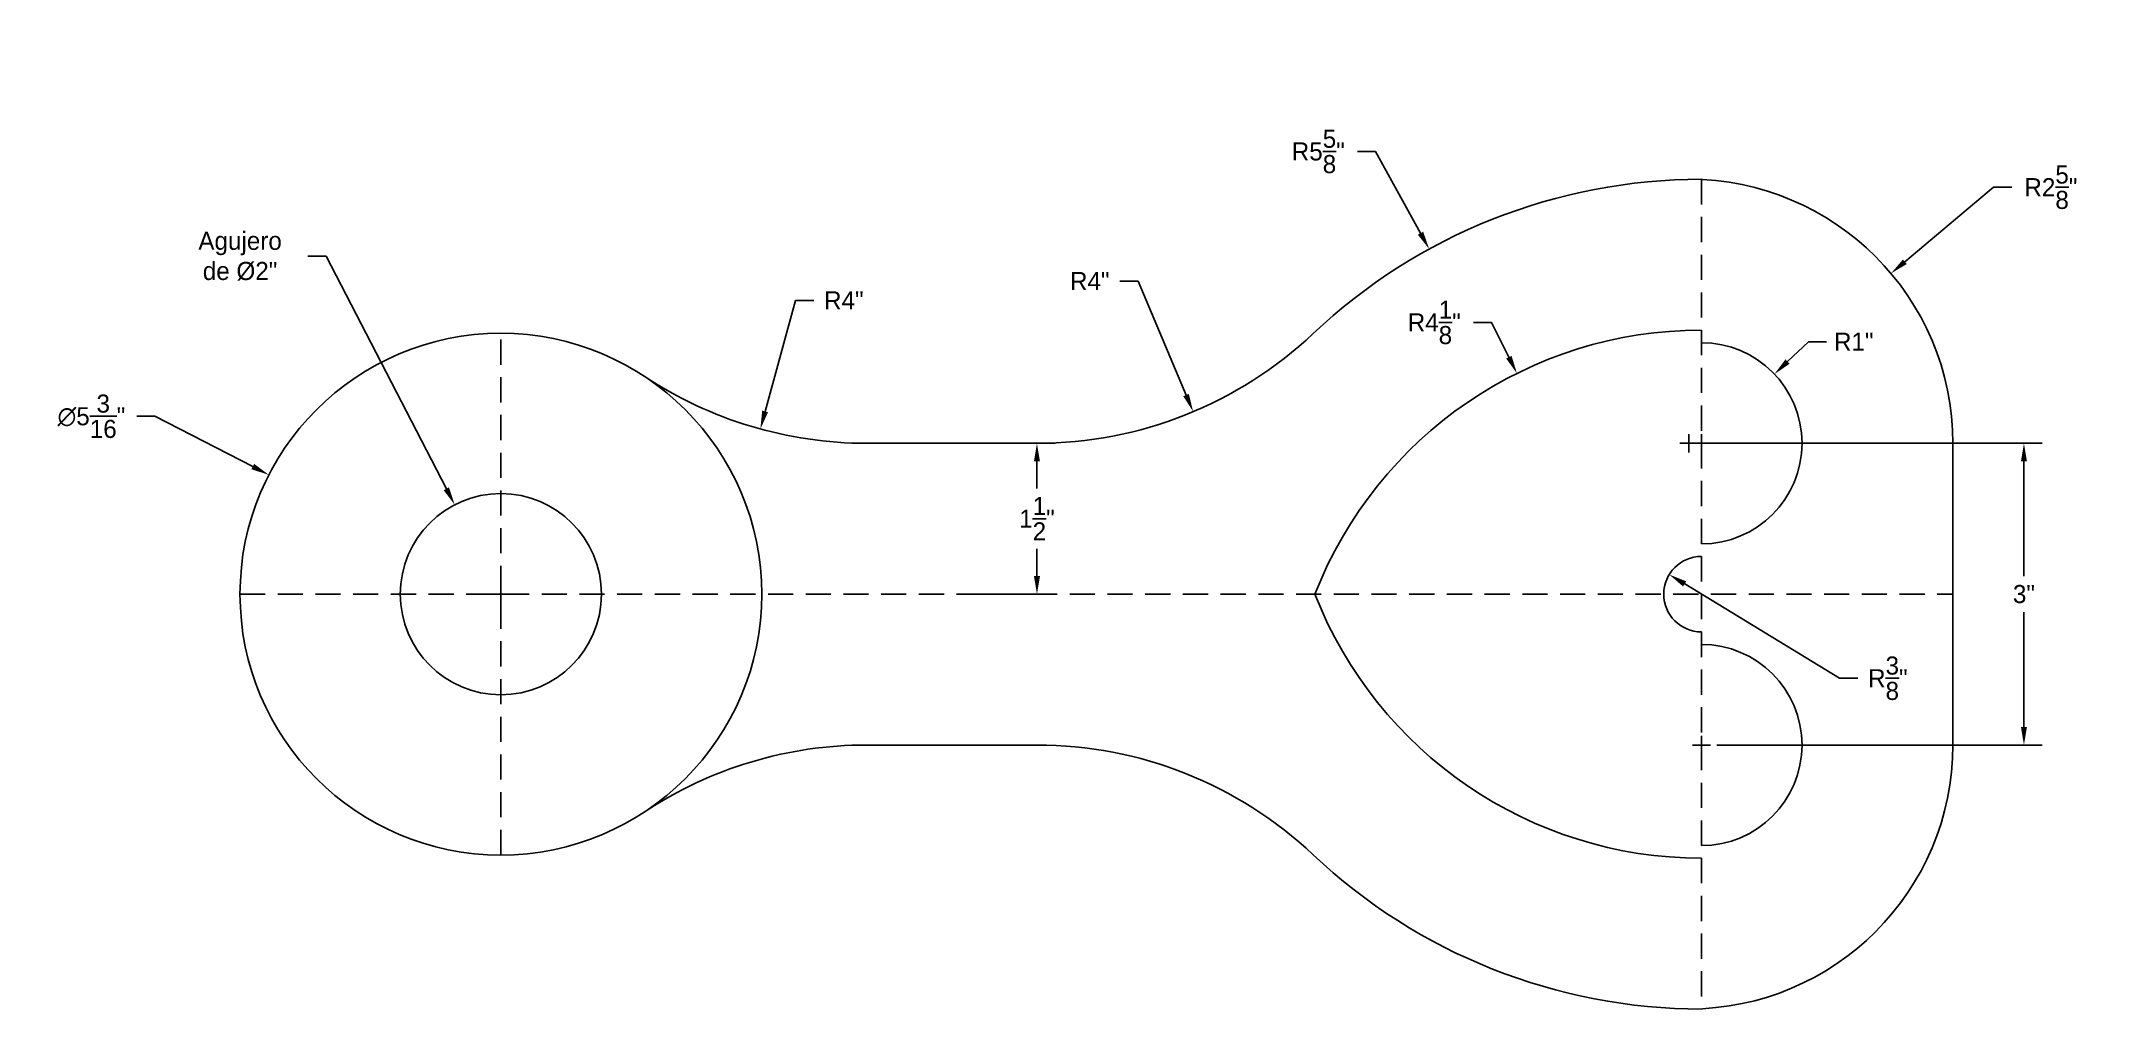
# Model space of a CAD drawing. Header units: inches. Extents: x -4.6 to 15.8, y -4.1 to 5.5.
import ezdxf

# ---------------------------------------------------------------- set-up
doc = ezdxf.new("R2010")
doc.units = ezdxf.units.IN
doc.header["$MEASUREMENT"] = 0
doc.linetypes.add('HIDDEN', pattern=[0.375, 0.25, -0.125])
doc.dimstyles.get("Standard").update_dxf_attribs({"dimtxt": 0.18, "dimasz": 0.18, "dimexe": 0.18, "dimexo": 0.0625, "dimgap": 0.09, "dimtad": 0, "dimtih": 1, "dimtoh": 1, "dimdec": 4, "dimzin": 0, "dimdsep": 46, "dimlunit": 4, "dimtxsty": 'Standard', "dimcen": 0.09, "dimadec": 0, "dimazin": 0, "dimtfac": 1, "dimtdec": 4, "dimtofl": 0, "dimtmove": 0, "dimatfit": 3, "dimfxl": 0, "dimtolj": 1, "dimtzin": 0, "dimarcsym": 0})

# ---------------------------------------------------------------- blocks, each defined once
blk = doc.blocks.new('*D3')
at = {"color": 0, "lineweight": -2}
for p, q in [((2.93, 2.921), (2.627, 1.816)), ((3.11, 2.921), (2.93, 2.921))]:
    blk.add_line(p, q, dxfattribs=at)
at = {"color": 0}
blk.add_solid([(2.598, 1.824), (2.656, 1.808), (2.58, 1.642)], dxfattribs=at)
at = {"layer": 'Defpoints', "color": 0}
for p in [(3.637, 5.5), (2.58, 1.642)]:
    blk.add_point(p, dxfattribs=at)
at = {"color": 0, "insert": (3.41, 2.921), "char_height": 0.18, "attachment_point": 5}
blk.add_mtext('\\A1;R4"', dxfattribs=at)
blk = doc.blocks.new('*D4')
at = {"color": 0, "lineweight": -2}
for p, q in [((6.155, 3.113), (6.335, 3.113)), ((6.335, 3.113), (6.813, 1.979))]:
    blk.add_line(p, q, dxfattribs=at)
at = {"color": 0}
blk.add_solid([(6.84, 1.991), (6.785, 1.968), (6.883, 1.814)], dxfattribs=at)
at = {"layer": 'Defpoints', "color": 0}
for p in [(5.33, 5.5), (6.883, 1.814)]:
    blk.add_point(p, dxfattribs=at)
at = {"color": 0, "insert": (5.855, 3.113), "char_height": 0.18, "attachment_point": 5}
blk.add_mtext('\\A1;R4"', dxfattribs=at)
blk = doc.blocks.new('*D5')
at = {"color": 0, "lineweight": -2}
for p, q in [((8.517, 4.402), (8.697, 4.402)), ((8.697, 4.402), (9.143, 3.589)), ((11.936, -1.59), (11.936, -1.41)), ((11.846, -1.5), (12.026, -1.5))]:
    blk.add_line(p, q, dxfattribs=at)
at = {"color": 0}
blk.add_solid([(9.17, 3.603), (9.117, 3.574), (9.23, 3.431)], dxfattribs=at)
at = {"layer": 'Defpoints', "color": 0}
for p in [(9.23, 3.431), (11.936, -1.5)]:
    blk.add_point(p, dxfattribs=at)
at = {"color": 0, "insert": (8.127, 4.402), "char_height": 0.18, "attachment_point": 5}
blk.add_mtext('\\A1;R5{\\H1.000000x;\\S5/8;}"', dxfattribs=at)
blk = doc.blocks.new('*D8')
at = {"color": 0, "lineweight": -2}
for p, q in [((13.31, -0.836), (11.77, 0.101)), ((13.49, -0.836), (13.31, -0.836))]:
    blk.add_line(p, q, dxfattribs=at)
at = {"color": 0}
blk.add_solid([(11.785, 0.127), (11.754, 0.076), (11.616, 0.195)], dxfattribs=at)
at = {"layer": 'Defpoints', "color": 0}
for p in [(11.616, 0.195), (11.936, 0)]:
    blk.add_point(p, dxfattribs=at)
at = {"color": 0, "insert": (13.79, -0.836), "char_height": 0.18, "attachment_point": 5}
blk.add_mtext('\\A1;R{\\H1.000000x;\\S3/8;}"', dxfattribs=at)
blk = doc.blocks.new('*D9')
at = {"color": 0, "lineweight": -2}
for p, q in [((9.67, 2.702), (9.85, 2.702)), ((9.85, 2.702), (10.022, 2.356)), ((11.936, -1.59), (11.936, -1.41)), ((11.846, -1.5), (12.026, -1.5))]:
    blk.add_line(p, q, dxfattribs=at)
at = {"color": 0}
blk.add_solid([(10.049, 2.369), (9.995, 2.343), (10.102, 2.195)], dxfattribs=at)
at = {"layer": 'Defpoints', "color": 0}
for p in [(10.102, 2.195), (11.936, -1.5)]:
    blk.add_point(p, dxfattribs=at)
at = {"color": 0, "insert": (9.28, 2.702), "char_height": 0.18, "attachment_point": 5}
blk.add_mtext('\\A1;R4{\\H1.000000x;\\S1/8;}"', dxfattribs=at)
blk = doc.blocks.new('*D10')
at = {"color": 0, "lineweight": -2}
for p, q in [((-1.918, 3.36), (-1.738, 3.36)), ((-1.738, 3.36), (-0.542, 1.048)), ((-0.09, 0), (0.09, 0)), ((0, -0.09), (0, 0.09))]:
    blk.add_line(p, q, dxfattribs=at)
at = {"color": 0}
blk.add_solid([(-0.516, 1.062), (-0.569, 1.034), (-0.459, 0.888)], dxfattribs=at)
at = {"layer": 'Defpoints', "color": 0}
for p in [(-0.459, 0.888), (0.459, -0.888)]:
    blk.add_point(p, dxfattribs=at)
at = {"color": 0, "insert": (-2.593, 3.36), "char_height": 0.18, "attachment_point": 5}
blk.add_mtext('\\A1;Agujero\\Pde Ø2"', dxfattribs=at)
blk = doc.blocks.new('*D11')
at = {"color": 0, "lineweight": -2}
for p, q in [((-3.621, 1.769), (-3.441, 1.769)), ((-3.441, 1.769), (-2.467, 1.268)), ((-0.09, 0), (0.09, 0)), ((0, -0.09), (0, 0.09))]:
    blk.add_line(p, q, dxfattribs=at)
at = {"color": 0}
blk.add_solid([(-2.453, 1.295), (-2.48, 1.242), (-2.307, 1.186)], dxfattribs=at)
at = {"layer": 'Defpoints', "color": 0}
for p in [(-2.307, 1.186), (2.307, -1.186)]:
    blk.add_point(p, dxfattribs=at)
at = {"color": 0, "insert": (-4.071, 1.769), "char_height": 0.18, "attachment_point": 5}
blk.add_mtext('\\A1;∅5{\\H1.000000x;\\S3/16;}"', dxfattribs=at)
blk = doc.blocks.new('*D12')
at = {"color": 0, "lineweight": -2}
for p, q in [((4.75, 1.5), (5.51, 1.5)), ((5.33, 1.32), (5.33, 1.05)), ((5.33, 0.18), (5.33, 0.45)), ((4.75, 0), (5.51, 0))]:
    blk.add_line(p, q, dxfattribs=at)
at = {"color": 0}
for points in [[(5.3, 1.32), (5.36, 1.32), (5.33, 1.5)], [(5.3, 0.18), (5.36, 0.18), (5.33, 0)]]:
    blk.add_solid(points, dxfattribs=at)
at = {"layer": 'Defpoints', "color": 0}
for p in [(4.688, 1.5), (5.33, 1.5), (4.688, 0)]:
    blk.add_point(p, dxfattribs=at)
at = {"color": 0, "insert": (5.33, 0.75), "char_height": 0.18, "attachment_point": 5}
blk.add_mtext('\\A1;1{\\H1.000000x;\\S1/2;}"', dxfattribs=at)
blk = doc.blocks.new('*D13')
at = {"color": 0, "lineweight": -2}
for p, q in [((11.999, 1.5), (15.323, 1.5)), ((15.143, 1.32), (15.143, 0.18)), ((15.143, -1.32), (15.143, -0.18)), ((12.089, -1.5), (15.323, -1.5))]:
    blk.add_line(p, q, dxfattribs=at)
at = {"color": 0}
for points in [[(15.113, 1.32), (15.173, 1.32), (15.143, 1.5)], [(15.113, -1.32), (15.173, -1.32), (15.143, -1.5)]]:
    blk.add_solid(points, dxfattribs=at)
at = {"layer": 'Defpoints', "color": 0}
for p in [(11.936, 1.5), (12.026, -1.5), (15.143, -1.5)]:
    blk.add_point(p, dxfattribs=at)
at = {"color": 0, "insert": (15.143, 0), "char_height": 0.18, "attachment_point": 5}
blk.add_mtext('\\A1;3"', dxfattribs=at)
blk = doc.blocks.new('*D14')
at = {"color": 0, "lineweight": -2}
for p, q in [((13.001, 2.51), (12.793, 2.312)), ((13.181, 2.51), (13.001, 2.51)), ((11.846, 1.5), (12.026, 1.5)), ((11.936, 1.41), (11.936, 1.59))]:
    blk.add_line(p, q, dxfattribs=at)
at = {"color": 0}
blk.add_solid([(12.772, 2.334), (12.813, 2.29), (12.662, 2.188)], dxfattribs=at)
at = {"layer": 'Defpoints', "color": 0}
for p in [(12.662, 2.188), (11.936, 1.5)]:
    blk.add_point(p, dxfattribs=at)
at = {"color": 0, "insert": (13.451, 2.51), "char_height": 0.18, "attachment_point": 5}
blk.add_mtext('\\A1;R1"', dxfattribs=at)
blk = doc.blocks.new('*D15')
at = {"color": 0, "lineweight": -2}
for p, q in [((14.841, 4.046), (13.959, 3.304)), ((15.021, 4.046), (14.841, 4.046)), ((11.721, 1.5), (11.901, 1.5)), ((11.811, 1.41), (11.811, 1.59))]:
    blk.add_line(p, q, dxfattribs=at)
at = {"color": 0}
blk.add_solid([(13.94, 3.327), (13.978, 3.282), (13.821, 3.189)], dxfattribs=at)
at = {"layer": 'Defpoints', "color": 0}
for p in [(13.821, 3.189), (11.811, 1.5)]:
    blk.add_point(p, dxfattribs=at)
at = {"color": 0, "insert": (15.411, 4.046), "char_height": 0.18, "attachment_point": 5}
blk.add_mtext('\\A1;R2{\\H1.000000x;\\S5/8;}"', dxfattribs=at)

msp = doc.modelspace()

# ---------------------------------------------------------------- linework, layer by layer
at = {"linetype": 'HIDDEN'}
for p, q in [((11.93636, 4.125), (11.93636, -4.125)), ((0, -2.59375), (0, 2.59375)), ((-2.59375, 0), (14.43636, 0))]:
    msp.add_line(p, q, dxfattribs=at)
for p, q in [((3.63697, 1.5), (5.33025, 1.5)), ((14.43636, 0), (14.43636, 1.5)), ((14.43636, 0), (14.43636, -1.5)), ((3.63697, -1.5), (5.33025, -1.5)), ((12.93636, -1.5), (13, -1.5))]:
    msp.add_line(p, q)
for radius in [2.59375, 1]:
    msp.add_circle((0, 0), radius)
for centre, radius, start, end in [((11.93636, -1.5), 5.625, 90, 133.341758), ((11.81136, 1.5), 2.625, 0, 90), ((5.33025, 5.5), 4, 270, 313.341758), ((11.93636, -1.5), 4.125, 90, 158.676314), ((11.93636, 1.5), 1, 270, 90), ((3.63697, 5.5), 4, 236.524652, 270), ((11.93636, 0), 0.375, 90, 270), ((11.93636, 0), 0.375, 90, 270), ((11.93636, 1.5), 4.125, 201.323686, 270), ((11.93636, -1.5), 1, 270, 90), ((11.93636, -1.5), 1, 270, 90), ((3.63697, -5.5), 4, 90, 123.475348), ((5.33025, -5.5), 4, 46.658242, 90), ((11.81136, -1.5), 2.625, 270, 0), ((11.93636, 1.5), 5.625, 226.658242, 270)]:
    msp.add_arc(centre, radius, start, end)

# ---------------------------------------------------------------- dimensions: what is measured, and where the dimension line sits
for center, mpoint, picture, middle in [((3.63697, 5.5), (2.57956, 1.6423), '*D3', (3.41014, 2.92131)), ((5.33025, 5.5), (6.88259, 1.8135), '*D4', (5.85526, 3.11331)), ((11.93636, -1.5), (9.22996, 3.43113), '*D5', (8.12687, 4.40242)), ((11.81136, 1.5), (13.82107, 3.18869), '*D15', (15.41119, 4.04586)), ((11.93636, -1.5), (10.10202, 2.1947), '*D9', (9.28022, 2.70189)), ((11.93636, 1.5), (12.66198, 2.18809), '*D14', (13.45133, 2.50989))]:
    dim = msp.add_radius_dim(center=center, mpoint=mpoint, dimstyle='Standard')
    dim.commit()
    dim.dimension.update_dxf_attribs({"geometry": picture, "text_midpoint": middle, "dimtype": 164})
dim = msp.add_diameter_dim_2p(p1=(0.45945, -0.8882), p2=(-0.45945, 0.8882), text='Agujero\\Pde Ø2"', dimstyle='Standard')
dim.commit()
dim.dimension.update_dxf_attribs({"geometry": '*D10', "text_midpoint": (-2.59317, 3.36016), "dimtype": 163})
dim = msp.add_diameter_dim_2p(p1=(2.30664, -1.18615), p2=(-2.30664, 1.18615), dimstyle='Standard')
dim.commit()
dim.dimension.update_dxf_attribs({"geometry": '*D11', "text_midpoint": (-4.07072, 1.76933), "dimtype": 163})
for base, p1, p2, picture, middle in [((5.33025, 1.5), (4.68762, 0), (4.68762, 1.5), '*D12', (5.33025, 0.75)), ((15.14325, -1.5), (11.93636, 1.5), (12.02636, -1.5), '*D13', (15.14325, 0))]:
    dim = msp.add_linear_dim(base=base, p1=p1, p2=p2, angle=90, dimstyle='Standard')
    dim.commit()
    dim.dimension.update_dxf_attribs({"geometry": picture, "text_midpoint": middle})
dim = msp.add_radius_dim(center=(11.93636, 0), mpoint=(11.61604, 0.19499), dimstyle='Standard', override={"dimtmove": 1})
dim.commit()
dim.dimension.update_dxf_attribs({"geometry": '*D8', "text_midpoint": (13.31026, -0.83633), "dimtype": 164})

doc.saveas('drawing.dxf')
